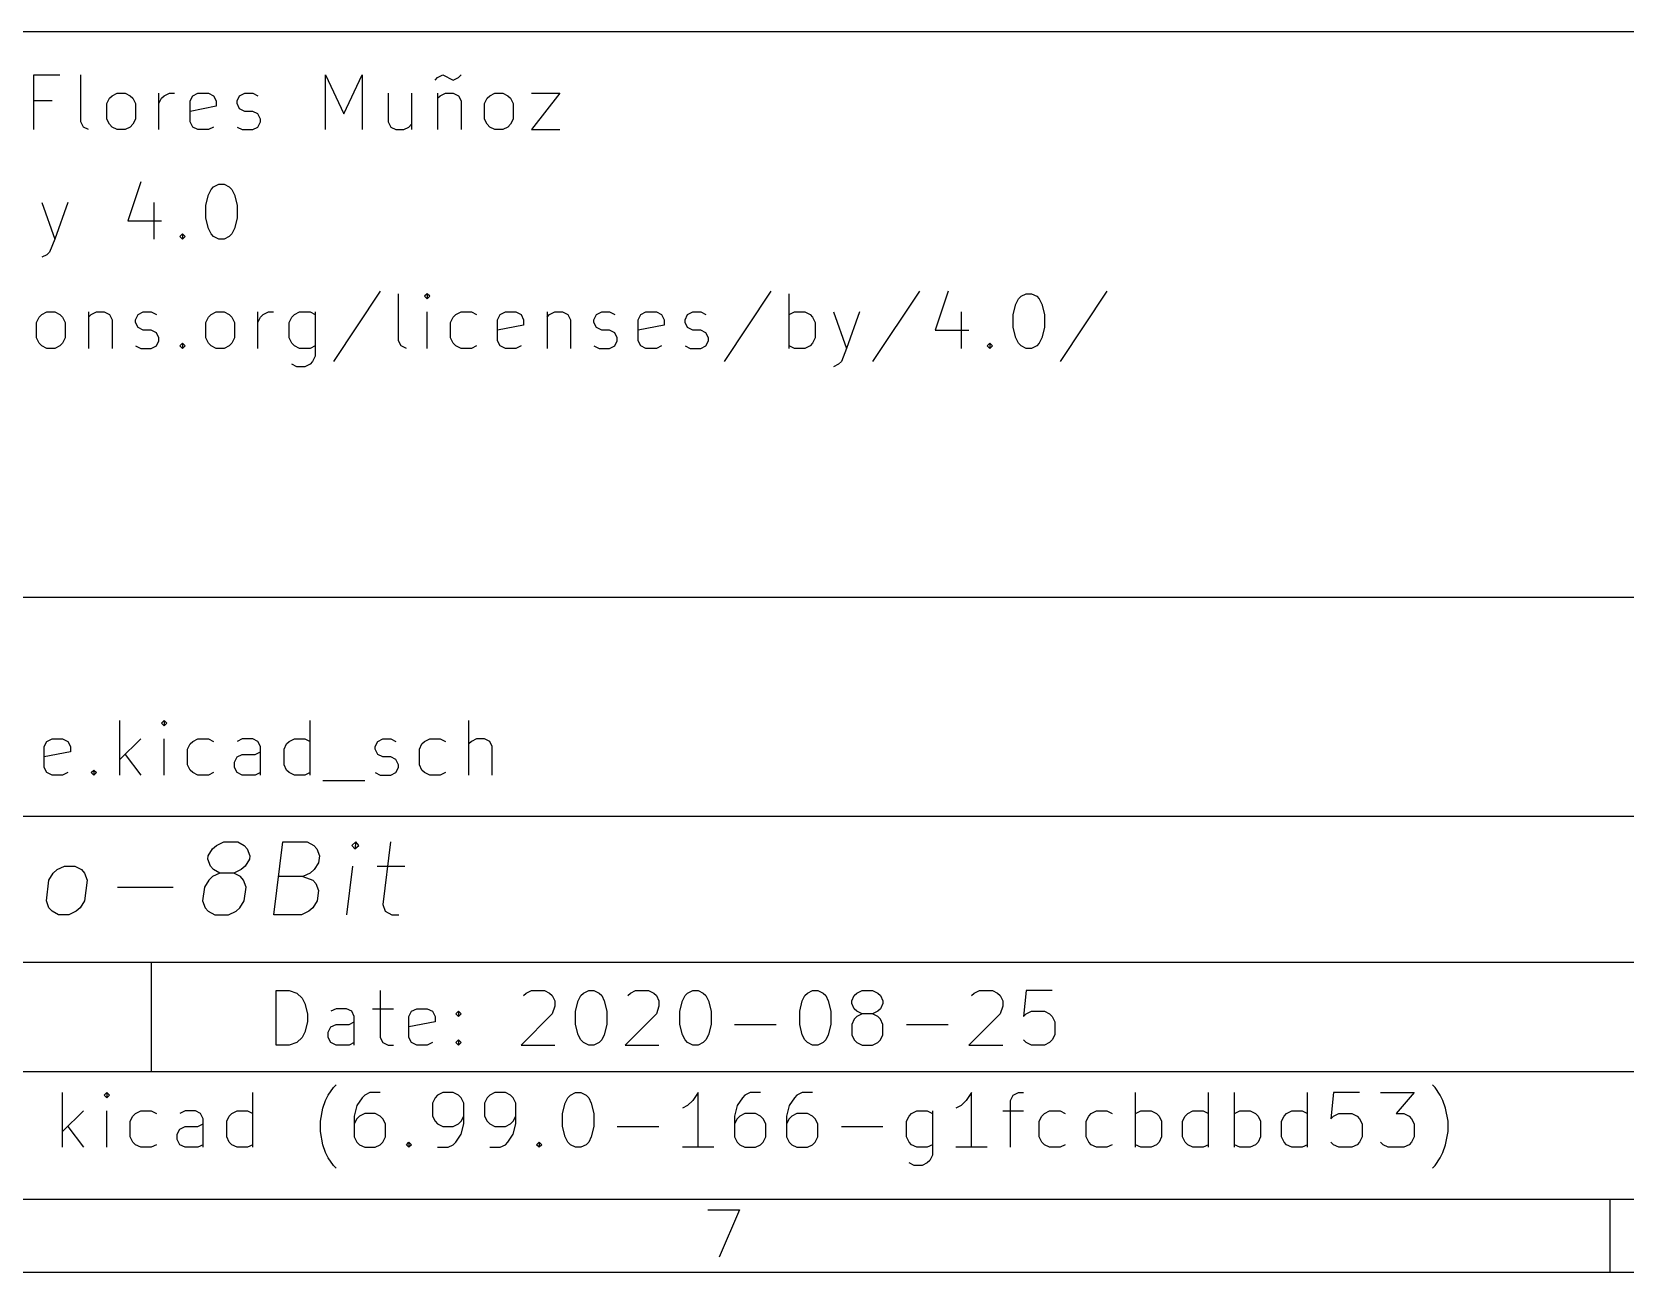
# Model space of a CAD drawing. Extents: x 0.4 to 16.1, y -11.3 to -0.4.
# Drawn here: x 12.469 to 14.19, y -11.299 to -9.961 of the extents above; entities that cross this region are included whole.
import ezdxf

# ---------------------------------------------------------------- set-up
doc = ezdxf.new("R2010")
doc.units = 0
doc.header["$MEASUREMENT"] = 0
doc.layers.add('BROWN2', color=54, linetype='CONTINUOUS')

msp = doc.modelspace()

# ---------------------------------------------------------------- linework, layer by layer
at = {"layer": 'BROWN2', "linetype": 'CONTINUOUS'}
for p, q in [((16.0626, -9.96072), (11.8106, -9.96072)), ((12.4716, -10.0662), (12.4716, -10.0071)), ((12.4716, -10.0071), (12.4997, -10.0071)), ((12.5222, -10.0577), (12.5222, -10.0071)), ((12.7865, -10.0662), (12.7865, -10.0071)), ((12.7865, -10.0071), (12.8062, -10.0493)), ((12.8062, -10.0493), (12.8259, -10.0071)), ((12.8259, -10.0071), (12.8259, -10.0662)), ((12.9047, -10.0127), (12.9075, -10.0099)), ((12.9075, -10.0099), (12.9131, -10.0071)), ((12.9131, -10.0071), (12.9243, -10.0127)), ((12.9243, -10.0127), (12.93, -10.0099)), ((12.93, -10.0099), (12.9328, -10.0071)), ((12.5531, -10.0324), (12.5559, -10.0296)), ((12.5559, -10.0296), (12.5616, -10.0268)), ((12.5616, -10.0268), (12.57, -10.0268)), ((12.57, -10.0268), (12.5756, -10.0296)), ((12.5756, -10.0296), (12.5784, -10.0324)), ((12.6066, -10.0662), (12.6066, -10.0268)), ((12.6094, -10.0324), (12.6122, -10.0296)), ((12.6122, -10.0296), (12.6178, -10.0268)), ((12.6178, -10.0268), (12.6234, -10.0268)), ((12.6403, -10.0352), (12.6431, -10.0296)), ((12.6431, -10.0296), (12.6487, -10.0268)), ((12.6487, -10.0268), (12.66, -10.0268)), ((12.66, -10.0268), (12.6656, -10.0296)), ((12.6656, -10.0296), (12.6684, -10.0352)), ((12.6909, -10.0352), (12.6937, -10.0296)), ((12.6937, -10.0296), (12.6994, -10.0268)), ((12.6994, -10.0268), (12.7078, -10.0268)), ((12.7078, -10.0268), (12.7134, -10.0296)), ((12.854, -10.0268), (12.854, -10.0577)), ((12.8793, -10.0268), (12.8793, -10.0662)), ((12.9075, -10.0268), (12.9075, -10.0662)), ((12.9075, -10.0324), (12.9103, -10.0296)), ((12.9103, -10.0296), (12.9159, -10.0268)), ((12.9159, -10.0268), (12.9243, -10.0268)), ((12.9243, -10.0268), (12.93, -10.0296)), ((12.93, -10.0296), (12.9328, -10.0352)), ((12.9609, -10.0324), (12.9637, -10.0296)), ((12.9637, -10.0296), (12.9693, -10.0268)), ((12.9693, -10.0268), (12.9778, -10.0268)), ((12.9778, -10.0268), (12.9834, -10.0296)), ((12.9834, -10.0296), (12.9862, -10.0324)), ((13.0087, -10.0268), (13.0396, -10.0268)), ((13.0396, -10.0268), (13.0087, -10.0662)), ((12.4913, -10.0352), (12.4716, -10.0352)), ((12.5503, -10.038), (12.5531, -10.0324)), ((12.5503, -10.0549), (12.5503, -10.038)), ((12.5784, -10.0324), (12.5813, -10.038)), ((12.5813, -10.038), (12.5813, -10.0549)), ((12.6066, -10.038), (12.6094, -10.0324)), ((12.6403, -10.0577), (12.6403, -10.0352)), ((12.6684, -10.0409), (12.6403, -10.0465)), ((12.6684, -10.0352), (12.6684, -10.0409)), ((12.6909, -10.038), (12.6909, -10.0352)), ((12.6937, -10.0437), (12.6909, -10.038)), ((12.6994, -10.0465), (12.6937, -10.0437)), ((12.7078, -10.0465), (12.6994, -10.0465)), ((12.7134, -10.0493), (12.7078, -10.0465)), ((12.9328, -10.0352), (12.9328, -10.0662)), ((12.9581, -10.038), (12.9609, -10.0324)), ((12.9581, -10.0549), (12.9581, -10.038)), ((12.9862, -10.0324), (12.989, -10.038)), ((12.989, -10.038), (12.989, -10.0549)), ((12.525, -10.0634), (12.5222, -10.0577)), ((12.5306, -10.0662), (12.525, -10.0634)), ((12.5531, -10.0605), (12.5503, -10.0549)), ((12.5559, -10.0634), (12.5531, -10.0605)), ((12.5616, -10.0662), (12.5559, -10.0634)), ((12.5756, -10.0634), (12.57, -10.0662)), ((12.5784, -10.0605), (12.5756, -10.0634)), ((12.5813, -10.0549), (12.5784, -10.0605)), ((12.6431, -10.0634), (12.6403, -10.0577)), ((12.6487, -10.0662), (12.6431, -10.0634)), ((12.6656, -10.0634), (12.66, -10.0662)), ((12.6909, -10.0634), (12.6966, -10.0662)), ((12.7078, -10.0662), (12.7134, -10.0634)), ((12.7162, -10.0549), (12.7134, -10.0493)), ((12.7134, -10.0634), (12.7162, -10.0577)), ((12.7162, -10.0577), (12.7162, -10.0549)), ((12.854, -10.0577), (12.8569, -10.0634)), ((12.8569, -10.0634), (12.8625, -10.0662)), ((12.8709, -10.0662), (12.8765, -10.0634)), ((12.8765, -10.0634), (12.8793, -10.0605)), ((12.9609, -10.0605), (12.9581, -10.0549)), ((12.9637, -10.0634), (12.9609, -10.0605)), ((12.9693, -10.0662), (12.9637, -10.0634)), ((12.9834, -10.0634), (12.9778, -10.0662)), ((12.9862, -10.0605), (12.9834, -10.0634)), ((12.989, -10.0549), (12.9862, -10.0605)), ((12.57, -10.0662), (12.5616, -10.0662)), ((12.66, -10.0662), (12.6487, -10.0662)), ((12.6966, -10.0662), (12.7078, -10.0662)), ((12.8625, -10.0662), (12.8709, -10.0662)), ((12.9778, -10.0662), (12.9693, -10.0662)), ((13.0087, -10.0662), (13.0396, -10.0662)), ((12.5869, -10.1224), (12.5728, -10.1646)), ((12.66, -10.1365), (12.6628, -10.1309)), ((12.6628, -10.1309), (12.6656, -10.128)), ((12.6656, -10.128), (12.6712, -10.1252)), ((12.6712, -10.1252), (12.6769, -10.1252)), ((12.6769, -10.1252), (12.6825, -10.128)), ((12.6825, -10.128), (12.6853, -10.1309)), ((12.6853, -10.1309), (12.6881, -10.1365)), ((12.48, -10.1449), (12.4941, -10.1843)), ((12.5081, -10.1449), (12.4941, -10.1843)), ((12.6009, -10.1449), (12.6009, -10.1843)), ((12.6572, -10.1477), (12.66, -10.1365)), ((12.6572, -10.1618), (12.6572, -10.1477)), ((12.6881, -10.1365), (12.6909, -10.1477)), ((12.6909, -10.1477), (12.6909, -10.1618)), ((12.5728, -10.1646), (12.6094, -10.1646)), ((12.66, -10.173), (12.6572, -10.1618)), ((12.6909, -10.1618), (12.6881, -10.173)), ((12.4941, -10.1843), (12.4885, -10.1983)), ((12.6291, -10.1815), (12.6319, -10.1787)), ((12.6319, -10.1843), (12.6291, -10.1815)), ((12.6319, -10.1787), (12.6347, -10.1815)), ((12.6319, -10.1787), (12.6319, -10.1843)), ((12.6347, -10.1815), (12.6319, -10.1843)), ((12.6628, -10.1787), (12.66, -10.173)), ((12.6656, -10.1815), (12.6628, -10.1787)), ((12.6712, -10.1843), (12.6656, -10.1815)), ((12.6769, -10.1843), (12.6712, -10.1843)), ((12.6825, -10.1815), (12.6769, -10.1843)), ((12.6853, -10.1787), (12.6825, -10.1815)), ((12.6881, -10.173), (12.6853, -10.1787)), ((12.4856, -10.2012), (12.48, -10.204)), ((12.4885, -10.1983), (12.4856, -10.2012)), ((12.8456, -10.2405), (12.795, -10.3165)), ((12.8653, -10.294), (12.8653, -10.2433)), ((12.8962, -10.2433), (12.8934, -10.2461)), ((12.8934, -10.2461), (12.8962, -10.249)), ((12.899, -10.2461), (12.8962, -10.2433)), ((12.8962, -10.2433), (12.8962, -10.249)), ((12.8962, -10.249), (12.899, -10.2461)), ((13.2674, -10.2405), (13.2168, -10.3165)), ((13.2871, -10.3024), (13.2871, -10.2433)), ((13.4277, -10.2405), (13.3771, -10.3165)), ((13.4586, -10.2405), (13.4446, -10.2827)), ((13.5318, -10.2546), (13.5346, -10.249)), ((13.5346, -10.249), (13.5374, -10.2461)), ((13.5374, -10.2461), (13.543, -10.2433)), ((13.543, -10.2433), (13.5486, -10.2433)), ((13.5486, -10.2433), (13.5543, -10.2461)), ((13.5543, -10.2461), (13.5571, -10.249)), ((13.5571, -10.249), (13.5599, -10.2546)), ((13.6302, -10.2405), (13.5796, -10.3165)), ((12.4744, -10.2743), (12.4772, -10.2686)), ((12.4772, -10.2686), (12.48, -10.2658)), ((12.48, -10.2658), (12.4856, -10.263)), ((12.4856, -10.263), (12.4941, -10.263)), ((12.4941, -10.263), (12.4997, -10.2658)), ((12.4997, -10.2658), (12.5025, -10.2686)), ((12.5025, -10.2686), (12.5053, -10.2743)), ((12.5306, -10.263), (12.5306, -10.3024)), ((12.5306, -10.2686), (12.5335, -10.2658)), ((12.5335, -10.2658), (12.5391, -10.263)), ((12.5391, -10.263), (12.5475, -10.263)), ((12.5475, -10.263), (12.5531, -10.2658)), ((12.5531, -10.2658), (12.5559, -10.2715)), ((12.5813, -10.2715), (12.5841, -10.2658)), ((12.5841, -10.2658), (12.5897, -10.263)), ((12.5897, -10.263), (12.5981, -10.263)), ((12.5981, -10.263), (12.6038, -10.2658)), ((12.6572, -10.2743), (12.66, -10.2686)), ((12.66, -10.2686), (12.6628, -10.2658)), ((12.6628, -10.2658), (12.6684, -10.263)), ((12.6684, -10.263), (12.6769, -10.263)), ((12.6769, -10.263), (12.6825, -10.2658)), ((12.6825, -10.2658), (12.6853, -10.2686)), ((12.6853, -10.2686), (12.6881, -10.2743)), ((12.7134, -10.3024), (12.7134, -10.263)), ((12.7134, -10.2743), (12.7162, -10.2686)), ((12.7162, -10.2686), (12.7191, -10.2658)), ((12.7191, -10.2658), (12.7247, -10.263)), ((12.7247, -10.263), (12.7303, -10.263)), ((12.7472, -10.2743), (12.75, -10.2686)), ((12.75, -10.2686), (12.7528, -10.2658)), ((12.7528, -10.2658), (12.7584, -10.263)), ((12.7584, -10.263), (12.7697, -10.263)), ((12.7697, -10.263), (12.7753, -10.2658)), ((12.7753, -10.263), (12.7753, -10.3108)), ((12.8962, -10.3024), (12.8962, -10.263)), ((12.9215, -10.2743), (12.9243, -10.2686)), ((12.9243, -10.2686), (12.9272, -10.2658)), ((12.9272, -10.2658), (12.9328, -10.263)), ((12.9328, -10.263), (12.944, -10.263)), ((12.944, -10.263), (12.9496, -10.2658)), ((12.9721, -10.2715), (12.975, -10.2658)), ((12.975, -10.2658), (12.9806, -10.263)), ((12.9806, -10.263), (12.9918, -10.263)), ((12.9918, -10.263), (12.9975, -10.2658)), ((12.9975, -10.2658), (13.0003, -10.2715)), ((13.0256, -10.263), (13.0256, -10.3024)), ((13.0256, -10.2686), (13.0284, -10.2658)), ((13.0284, -10.2658), (13.034, -10.263)), ((13.034, -10.263), (13.0424, -10.263)), ((13.0424, -10.263), (13.0481, -10.2658)), ((13.0481, -10.2658), (13.0509, -10.2715)), ((13.0762, -10.2715), (13.079, -10.2658)), ((13.079, -10.2658), (13.0846, -10.263)), ((13.0846, -10.263), (13.0931, -10.263)), ((13.0931, -10.263), (13.0987, -10.2658)), ((13.124, -10.2715), (13.1268, -10.2658)), ((13.1268, -10.2658), (13.1324, -10.263)), ((13.1324, -10.263), (13.1437, -10.263)), ((13.1437, -10.263), (13.1493, -10.2658)), ((13.1493, -10.2658), (13.1521, -10.2715)), ((13.1746, -10.2715), (13.1774, -10.2658)), ((13.1774, -10.2658), (13.1831, -10.263)), ((13.1831, -10.263), (13.1915, -10.263)), ((13.1915, -10.263), (13.1971, -10.2658)), ((13.2871, -10.2658), (13.2927, -10.263)), ((13.2927, -10.263), (13.304, -10.263)), ((13.304, -10.263), (13.3096, -10.2658)), ((13.3096, -10.2658), (13.3124, -10.2686)), ((13.3124, -10.2686), (13.3152, -10.2743)), ((13.3349, -10.263), (13.349, -10.3024)), ((13.363, -10.263), (13.349, -10.3024)), ((13.4727, -10.263), (13.4727, -10.3024)), ((13.529, -10.2658), (13.5318, -10.2546)), ((13.529, -10.2799), (13.529, -10.2658)), ((13.5599, -10.2546), (13.5627, -10.2658)), ((13.5627, -10.2658), (13.5627, -10.2799)), ((12.4744, -10.2911), (12.4744, -10.2743)), ((12.5053, -10.2743), (12.5053, -10.2911)), ((12.5559, -10.2715), (12.5559, -10.3024)), ((12.5813, -10.2743), (12.5813, -10.2715)), ((12.5841, -10.2799), (12.5813, -10.2743)), ((12.5897, -10.2827), (12.5841, -10.2799)), ((12.5981, -10.2827), (12.5897, -10.2827)), ((12.6038, -10.2855), (12.5981, -10.2827)), ((12.6066, -10.2911), (12.6038, -10.2855)), ((12.6572, -10.2911), (12.6572, -10.2743)), ((12.6881, -10.2743), (12.6881, -10.2911)), ((12.7472, -10.2911), (12.7472, -10.2743)), ((12.9215, -10.2911), (12.9215, -10.2743)), ((12.9721, -10.294), (12.9721, -10.2715)), ((13.0003, -10.2771), (12.9721, -10.2827)), ((13.0003, -10.2715), (13.0003, -10.2771)), ((13.0509, -10.2715), (13.0509, -10.3024)), ((13.0762, -10.2743), (13.0762, -10.2715)), ((13.079, -10.2799), (13.0762, -10.2743)), ((13.0846, -10.2827), (13.079, -10.2799)), ((13.0931, -10.2827), (13.0846, -10.2827)), ((13.0987, -10.2855), (13.0931, -10.2827)), ((13.1015, -10.2911), (13.0987, -10.2855)), ((13.124, -10.294), (13.124, -10.2715)), ((13.1521, -10.2771), (13.124, -10.2827)), ((13.1521, -10.2715), (13.1521, -10.2771)), ((13.1746, -10.2743), (13.1746, -10.2715)), ((13.1774, -10.2799), (13.1746, -10.2743)), ((13.1831, -10.2827), (13.1774, -10.2799)), ((13.1915, -10.2827), (13.1831, -10.2827)), ((13.1971, -10.2855), (13.1915, -10.2827)), ((13.1999, -10.2911), (13.1971, -10.2855)), ((13.3152, -10.2743), (13.3152, -10.2911)), ((13.4446, -10.2827), (13.4811, -10.2827)), ((13.5318, -10.2911), (13.529, -10.2799)), ((13.5627, -10.2799), (13.5599, -10.2911)), ((12.4772, -10.2968), (12.4744, -10.2911)), ((12.48, -10.2996), (12.4772, -10.2968)), ((12.4856, -10.3024), (12.48, -10.2996)), ((12.4941, -10.3024), (12.4856, -10.3024)), ((12.4997, -10.2996), (12.4941, -10.3024)), ((12.5025, -10.2968), (12.4997, -10.2996)), ((12.5053, -10.2911), (12.5025, -10.2968)), ((12.5813, -10.2996), (12.5869, -10.3024)), ((12.5869, -10.3024), (12.5981, -10.3024)), ((12.5981, -10.3024), (12.6038, -10.2996)), ((12.6038, -10.2996), (12.6066, -10.294)), ((12.6066, -10.294), (12.6066, -10.2911)), ((12.6291, -10.2996), (12.6319, -10.2968)), ((12.6319, -10.3024), (12.6291, -10.2996)), ((12.6319, -10.2968), (12.6347, -10.2996)), ((12.6319, -10.2968), (12.6319, -10.3024)), ((12.6347, -10.2996), (12.6319, -10.3024)), ((12.66, -10.2968), (12.6572, -10.2911)), ((12.6628, -10.2996), (12.66, -10.2968)), ((12.6684, -10.3024), (12.6628, -10.2996)), ((12.6769, -10.3024), (12.6684, -10.3024)), ((12.6825, -10.2996), (12.6769, -10.3024)), ((12.6853, -10.2968), (12.6825, -10.2996)), ((12.6881, -10.2911), (12.6853, -10.2968)), ((12.75, -10.2968), (12.7472, -10.2911)), ((12.7528, -10.2996), (12.75, -10.2968)), ((12.7584, -10.3024), (12.7528, -10.2996)), ((12.7697, -10.3024), (12.7584, -10.3024)), ((12.7753, -10.2996), (12.7697, -10.3024)), ((12.8681, -10.2996), (12.8653, -10.294)), ((12.8737, -10.3024), (12.8681, -10.2996)), ((12.9243, -10.2968), (12.9215, -10.2911)), ((12.9272, -10.2996), (12.9243, -10.2968)), ((12.9328, -10.3024), (12.9272, -10.2996)), ((12.944, -10.3024), (12.9328, -10.3024)), ((12.9496, -10.2996), (12.944, -10.3024)), ((12.975, -10.2996), (12.9721, -10.294)), ((12.9806, -10.3024), (12.975, -10.2996)), ((12.9918, -10.3024), (12.9806, -10.3024)), ((12.9975, -10.2996), (12.9918, -10.3024)), ((13.0762, -10.2996), (13.0818, -10.3024)), ((13.0818, -10.3024), (13.0931, -10.3024)), ((13.0931, -10.3024), (13.0987, -10.2996)), ((13.0987, -10.2996), (13.1015, -10.294)), ((13.1015, -10.294), (13.1015, -10.2911)), ((13.1268, -10.2996), (13.124, -10.294)), ((13.1324, -10.3024), (13.1268, -10.2996)), ((13.1437, -10.3024), (13.1324, -10.3024)), ((13.1493, -10.2996), (13.1437, -10.3024)), ((13.1746, -10.2996), (13.1802, -10.3024)), ((13.1802, -10.3024), (13.1915, -10.3024)), ((13.1915, -10.3024), (13.1971, -10.2996)), ((13.1971, -10.2996), (13.1999, -10.294)), ((13.1999, -10.294), (13.1999, -10.2911)), ((13.2927, -10.3024), (13.2871, -10.2996)), ((13.304, -10.3024), (13.2927, -10.3024)), ((13.3096, -10.2996), (13.304, -10.3024)), ((13.3124, -10.2968), (13.3096, -10.2996)), ((13.3152, -10.2911), (13.3124, -10.2968)), ((13.349, -10.3024), (13.3434, -10.3165)), ((13.5008, -10.2996), (13.5036, -10.2968)), ((13.5036, -10.3024), (13.5008, -10.2996)), ((13.5036, -10.2968), (13.5065, -10.2996)), ((13.5036, -10.2968), (13.5036, -10.3024)), ((13.5065, -10.2996), (13.5036, -10.3024)), ((13.5346, -10.2968), (13.5318, -10.2911)), ((13.5374, -10.2996), (13.5346, -10.2968)), ((13.543, -10.3024), (13.5374, -10.2996)), ((13.5486, -10.3024), (13.543, -10.3024)), ((13.5543, -10.2996), (13.5486, -10.3024)), ((13.5571, -10.2968), (13.5543, -10.2996)), ((13.5599, -10.2911), (13.5571, -10.2968)), ((12.7556, -10.3221), (12.75, -10.3193)), ((12.7697, -10.3193), (12.764, -10.3221)), ((12.7725, -10.3165), (12.7697, -10.3193)), ((12.7753, -10.3108), (12.7725, -10.3165)), ((13.3405, -10.3193), (13.3349, -10.3221)), ((13.3434, -10.3165), (13.3405, -10.3193)), ((12.764, -10.3221), (12.7556, -10.3221)), ((11.8106, -10.571), (16.0626, -10.571)), ((12.5644, -10.763), (12.5644, -10.704)), ((12.6122, -10.704), (12.6094, -10.7068)), ((12.6094, -10.7068), (12.6122, -10.7096)), ((12.615, -10.7068), (12.6122, -10.704)), ((12.6122, -10.704), (12.6122, -10.7096)), ((12.6122, -10.7096), (12.615, -10.7068)), ((12.7697, -10.763), (12.7697, -10.704)), ((12.9412, -10.763), (12.9412, -10.704)), ((12.4828, -10.7321), (12.4856, -10.7265)), ((12.4828, -10.7546), (12.4828, -10.7321)), ((12.4856, -10.7265), (12.4913, -10.7236)), ((12.4913, -10.7236), (12.5025, -10.7236)), ((12.5025, -10.7236), (12.5081, -10.7265)), ((12.5081, -10.7265), (12.511, -10.7321)), ((12.511, -10.7321), (12.511, -10.7377)), ((12.5869, -10.7236), (12.5644, -10.7461)), ((12.6122, -10.763), (12.6122, -10.7236)), ((12.6375, -10.7349), (12.6403, -10.7293)), ((12.6375, -10.7518), (12.6375, -10.7349)), ((12.6403, -10.7293), (12.6431, -10.7265)), ((12.6431, -10.7265), (12.6487, -10.7236)), ((12.6487, -10.7236), (12.66, -10.7236)), ((12.66, -10.7236), (12.6656, -10.7265)), ((12.6966, -10.7236), (12.6909, -10.7265)), ((12.7078, -10.7236), (12.6966, -10.7236)), ((12.7134, -10.7265), (12.7078, -10.7236)), ((12.7162, -10.7321), (12.7134, -10.7265)), ((12.7162, -10.763), (12.7162, -10.7321)), ((12.7416, -10.7349), (12.7444, -10.7293)), ((12.7416, -10.7518), (12.7416, -10.7349)), ((12.7444, -10.7293), (12.7472, -10.7265)), ((12.7472, -10.7265), (12.7528, -10.7236)), ((12.7528, -10.7236), (12.764, -10.7236)), ((12.764, -10.7236), (12.7697, -10.7265)), ((12.84, -10.7321), (12.8428, -10.7265)), ((12.84, -10.7349), (12.84, -10.7321)), ((12.8428, -10.7405), (12.84, -10.7349)), ((12.8428, -10.7265), (12.8484, -10.7236)), ((12.8484, -10.7236), (12.8569, -10.7236)), ((12.8569, -10.7236), (12.8625, -10.7265)), ((12.8878, -10.7349), (12.8906, -10.7293)), ((12.8878, -10.7518), (12.8878, -10.7349)), ((12.8906, -10.7293), (12.8934, -10.7265)), ((12.8934, -10.7265), (12.899, -10.7236)), ((12.899, -10.7236), (12.9103, -10.7236)), ((12.9103, -10.7236), (12.9159, -10.7265)), ((12.944, -10.7265), (12.9412, -10.7293)), ((12.9496, -10.7236), (12.944, -10.7265)), ((12.9581, -10.7236), (12.9496, -10.7236)), ((12.9637, -10.7265), (12.9581, -10.7236)), ((12.9665, -10.7321), (12.9637, -10.7265)), ((12.9665, -10.763), (12.9665, -10.7321)), ((12.511, -10.7377), (12.4828, -10.7433)), ((12.57, -10.7405), (12.5869, -10.763)), ((12.6403, -10.7574), (12.6375, -10.7518)), ((12.6881, -10.749), (12.6909, -10.7433)), ((12.6881, -10.7546), (12.6881, -10.749)), ((12.6909, -10.7433), (12.6966, -10.7405)), ((12.6966, -10.7405), (12.7106, -10.7405)), ((12.7106, -10.7405), (12.7162, -10.7377)), ((12.7444, -10.7574), (12.7416, -10.7518)), ((12.8484, -10.7433), (12.8428, -10.7405)), ((12.8569, -10.7433), (12.8484, -10.7433)), ((12.8625, -10.7461), (12.8569, -10.7433)), ((12.8653, -10.7518), (12.8625, -10.7461)), ((12.8653, -10.7546), (12.8653, -10.7518)), ((12.8906, -10.7574), (12.8878, -10.7518)), ((12.4856, -10.7602), (12.4828, -10.7546)), ((12.4913, -10.763), (12.4856, -10.7602)), ((12.5025, -10.763), (12.4913, -10.763)), ((12.5081, -10.7602), (12.5025, -10.763)), ((12.5335, -10.7602), (12.5363, -10.7574)), ((12.5363, -10.763), (12.5335, -10.7602)), ((12.5363, -10.7574), (12.5391, -10.7602)), ((12.5363, -10.7574), (12.5363, -10.763)), ((12.5391, -10.7602), (12.5363, -10.763)), ((12.6431, -10.7602), (12.6403, -10.7574)), ((12.6487, -10.763), (12.6431, -10.7602)), ((12.66, -10.763), (12.6487, -10.763)), ((12.6656, -10.7602), (12.66, -10.763)), ((12.6909, -10.7602), (12.6881, -10.7546)), ((12.6966, -10.763), (12.6909, -10.7602)), ((12.7106, -10.763), (12.6966, -10.763)), ((12.7162, -10.7602), (12.7106, -10.763)), ((12.7472, -10.7602), (12.7444, -10.7574)), ((12.7528, -10.763), (12.7472, -10.7602)), ((12.764, -10.763), (12.7528, -10.763)), ((12.7697, -10.7602), (12.764, -10.763)), ((12.7837, -10.7686), (12.8287, -10.7686)), ((12.84, -10.7602), (12.8456, -10.763)), ((12.8456, -10.763), (12.8569, -10.763)), ((12.8569, -10.763), (12.8625, -10.7602)), ((12.8625, -10.7602), (12.8653, -10.7546)), ((12.8934, -10.7602), (12.8906, -10.7574)), ((12.899, -10.763), (12.8934, -10.7602)), ((12.9103, -10.763), (12.899, -10.763)), ((12.9159, -10.7602), (12.9103, -10.763)), ((11.8106, -10.8072), (16.0626, -10.8072)), ((12.6687, -10.8387), (12.6767, -10.8349)), ((12.6767, -10.8349), (12.6917, -10.8349)), ((12.6917, -10.8349), (12.6987, -10.8387)), ((12.7306, -10.9137), (12.7404, -10.8349)), ((12.7404, -10.8349), (12.7666, -10.8349)), ((12.7666, -10.8349), (12.7737, -10.8387)), ((12.8191, -10.8349), (12.8149, -10.8387)), ((12.8191, -10.8349), (12.8182, -10.8424)), ((12.8224, -10.8387), (12.8191, -10.8349)), ((12.8566, -10.8349), (12.8482, -10.9024)), ((12.6593, -10.8537), (12.6598, -10.8499)), ((12.6621, -10.8612), (12.6593, -10.8537)), ((12.6598, -10.8499), (12.6645, -10.8424)), ((12.6645, -10.8424), (12.6687, -10.8387)), ((12.6987, -10.8387), (12.702, -10.8424)), ((12.7043, -10.8537), (12.6996, -10.8612)), ((12.702, -10.8424), (12.7048, -10.8499)), ((12.7048, -10.8499), (12.7043, -10.8537)), ((12.7737, -10.8387), (12.777, -10.8424)), ((12.777, -10.8424), (12.7798, -10.8499)), ((12.7798, -10.8499), (12.7788, -10.8574)), ((12.8149, -10.8387), (12.8182, -10.8424)), ((12.8182, -10.8424), (12.8224, -10.8387)), ((12.4878, -10.8762), (12.4925, -10.8687)), ((12.4925, -10.8687), (12.4967, -10.8649)), ((12.4967, -10.8649), (12.5046, -10.8612)), ((12.5046, -10.8612), (12.5159, -10.8612)), ((12.5159, -10.8612), (12.5229, -10.8649)), ((12.5229, -10.8649), (12.5262, -10.8687)), ((12.5262, -10.8687), (12.529, -10.8762)), ((12.6645, -10.8724), (12.6603, -10.8762)), ((12.6654, -10.8649), (12.6621, -10.8612)), ((12.6724, -10.8687), (12.6645, -10.8724)), ((12.6724, -10.8687), (12.6654, -10.8649)), ((12.6874, -10.8687), (12.6724, -10.8687)), ((12.6954, -10.8649), (12.6874, -10.8687)), ((12.6945, -10.8724), (12.6874, -10.8687)), ((12.6977, -10.8762), (12.6945, -10.8724)), ((12.6996, -10.8612), (12.6954, -10.8649)), ((12.762, -10.8724), (12.7357, -10.8724)), ((12.7699, -10.8687), (12.762, -10.8724)), ((12.762, -10.8724), (12.7727, -10.8762)), ((12.7741, -10.8649), (12.7699, -10.8687)), ((12.7788, -10.8574), (12.7741, -10.8649)), ((12.8093, -10.9137), (12.8159, -10.8612)), ((12.8421, -10.8612), (12.8721, -10.8612)), ((12.485, -10.8987), (12.4878, -10.8762)), ((12.529, -10.8762), (12.5262, -10.8987)), ((12.5618, -10.8837), (12.6218, -10.8837)), ((12.6556, -10.8837), (12.6537, -10.8987)), ((12.6603, -10.8762), (12.6556, -10.8837)), ((12.7006, -10.8837), (12.6977, -10.8762)), ((12.6987, -10.8987), (12.7006, -10.8837)), ((12.7727, -10.8762), (12.776, -10.8799)), ((12.776, -10.8799), (12.7788, -10.8874)), ((12.7788, -10.8874), (12.7774, -10.8987)), ((12.4878, -10.9062), (12.485, -10.8987)), ((12.4911, -10.9099), (12.4878, -10.9062)), ((12.5215, -10.9062), (12.5173, -10.9099)), ((12.5262, -10.8987), (12.5215, -10.9062)), ((12.6537, -10.8987), (12.6565, -10.9062)), ((12.6565, -10.9062), (12.6598, -10.9099)), ((12.6898, -10.9099), (12.694, -10.9062)), ((12.694, -10.9062), (12.6987, -10.8987)), ((12.7727, -10.9062), (12.7685, -10.9099)), ((12.7774, -10.8987), (12.7727, -10.9062)), ((12.8482, -10.9024), (12.851, -10.9099)), ((12.4981, -10.9137), (12.4911, -10.9099)), ((12.5093, -10.9137), (12.4981, -10.9137)), ((12.5173, -10.9099), (12.5093, -10.9137)), ((12.6598, -10.9099), (12.6668, -10.9137)), ((12.6668, -10.9137), (12.6818, -10.9137)), ((12.6818, -10.9137), (12.6898, -10.9099)), ((12.7606, -10.9137), (12.7306, -10.9137)), ((12.7685, -10.9099), (12.7606, -10.9137)), ((12.851, -10.9099), (12.858, -10.9137)), ((12.858, -10.9137), (12.8655, -10.9137)), ((11.8106, -10.9647), (16.0626, -10.9647)), ((12.598, -10.9647), (12.598, -11.0828)), ((12.7331, -11.0544), (12.7331, -10.9953)), ((12.7331, -10.9953), (12.7472, -10.9953)), ((12.7472, -10.9953), (12.7556, -10.9981)), ((12.7556, -10.9981), (12.7612, -11.0037)), ((12.7612, -11.0037), (12.764, -11.0094)), ((12.764, -11.0094), (12.7669, -11.0206)), ((12.8456, -10.9953), (12.8456, -11.0459)), ((13.0003, -11.0009), (13.0031, -10.9981)), ((13.0031, -10.9981), (13.0087, -10.9953)), ((13.0087, -10.9953), (13.0228, -10.9953)), ((13.0228, -10.9953), (13.0284, -10.9981)), ((13.0284, -10.9981), (13.0312, -11.0009)), ((13.0312, -11.0009), (13.034, -11.0066)), ((13.034, -11.0066), (13.034, -11.0122)), ((13.0565, -11.0178), (13.0593, -11.0066)), ((13.0593, -11.0066), (13.0621, -11.0009)), ((13.0621, -11.0009), (13.0649, -10.9981)), ((13.0649, -10.9981), (13.0706, -10.9953)), ((13.0706, -10.9953), (13.0762, -10.9953)), ((13.0762, -10.9953), (13.0818, -10.9981)), ((13.0818, -10.9981), (13.0846, -11.0009)), ((13.0846, -11.0009), (13.0874, -11.0066)), ((13.0874, -11.0066), (13.0903, -11.0178)), ((13.1128, -11.0009), (13.1156, -10.9981)), ((13.1156, -10.9981), (13.1212, -10.9953)), ((13.1212, -10.9953), (13.1353, -10.9953)), ((13.1353, -10.9953), (13.1409, -10.9981)), ((13.1409, -10.9981), (13.1437, -11.0009)), ((13.1437, -11.0009), (13.1465, -11.0066)), ((13.1465, -11.0066), (13.1465, -11.0122)), ((13.169, -11.0178), (13.1718, -11.0066)), ((13.1718, -11.0066), (13.1746, -11.0009)), ((13.1746, -11.0009), (13.1774, -10.9981)), ((13.1774, -10.9981), (13.1831, -10.9953)), ((13.1831, -10.9953), (13.1887, -10.9953)), ((13.1887, -10.9953), (13.1943, -10.9981)), ((13.1943, -10.9981), (13.1971, -11.0009)), ((13.1971, -11.0009), (13.1999, -11.0066)), ((13.1999, -11.0066), (13.2027, -11.0178)), ((13.2984, -11.0178), (13.3012, -11.0066)), ((13.3012, -11.0066), (13.304, -11.0009)), ((13.304, -11.0009), (13.3068, -10.9981)), ((13.3068, -10.9981), (13.3124, -10.9953)), ((13.3124, -10.9953), (13.318, -10.9953)), ((13.318, -10.9953), (13.3237, -10.9981)), ((13.3237, -10.9981), (13.3265, -11.0009)), ((13.3265, -11.0009), (13.3293, -11.0066)), ((13.3293, -11.0066), (13.3321, -11.0178)), ((13.3546, -11.0066), (13.3574, -11.0009)), ((13.3546, -11.0094), (13.3546, -11.0066)), ((13.3574, -11.015), (13.3546, -11.0094)), ((13.3574, -11.0009), (13.3602, -10.9981)), ((13.3602, -10.9981), (13.3658, -10.9953)), ((13.3658, -10.9953), (13.3771, -10.9953)), ((13.3771, -10.9953), (13.3827, -10.9981)), ((13.3827, -10.9981), (13.3855, -11.0009)), ((13.3855, -11.0009), (13.3883, -11.0066)), ((13.3883, -11.0094), (13.3855, -11.015)), ((13.3883, -11.0066), (13.3883, -11.0094)), ((13.484, -11.0009), (13.4868, -10.9981)), ((13.4868, -10.9981), (13.4924, -10.9953)), ((13.4924, -10.9953), (13.5065, -10.9953)), ((13.5065, -10.9953), (13.5121, -10.9981)), ((13.5121, -10.9981), (13.5149, -11.0009)), ((13.5149, -11.0009), (13.5177, -11.0066)), ((13.5177, -11.0066), (13.5177, -11.0122)), ((13.543, -10.9953), (13.5402, -11.0234)), ((13.5711, -10.9953), (13.543, -10.9953)), ((12.7669, -11.0206), (12.7669, -11.0291)), ((12.7978, -11.015), (12.7922, -11.0178)), ((12.809, -11.015), (12.7978, -11.015)), ((12.8147, -11.0178), (12.809, -11.015)), ((12.8175, -11.0234), (12.8147, -11.0178)), ((12.8175, -11.0544), (12.8175, -11.0234)), ((12.8372, -11.015), (12.8597, -11.015)), ((12.8765, -11.0234), (12.8793, -11.0178)), ((12.8765, -11.0459), (12.8765, -11.0234)), ((12.8793, -11.0178), (12.885, -11.015)), ((12.885, -11.015), (12.8962, -11.015)), ((12.8962, -11.015), (12.9018, -11.0178)), ((12.9018, -11.0178), (12.9047, -11.0234)), ((12.9047, -11.0234), (12.9047, -11.0291)), ((12.9272, -11.0206), (12.93, -11.0178)), ((12.93, -11.0234), (12.9272, -11.0206)), ((12.93, -11.0178), (12.9328, -11.0206)), ((12.93, -11.0178), (12.93, -11.0234)), ((12.9328, -11.0206), (12.93, -11.0234)), ((13.0312, -11.0206), (12.9975, -11.0544)), ((13.034, -11.0122), (13.0312, -11.0206)), ((13.0565, -11.0319), (13.0565, -11.0178)), ((13.0903, -11.0178), (13.0903, -11.0319)), ((13.1437, -11.0206), (13.1099, -11.0544)), ((13.1465, -11.0122), (13.1437, -11.0206)), ((13.169, -11.0319), (13.169, -11.0178)), ((13.2027, -11.0178), (13.2027, -11.0319)), ((13.2984, -11.0319), (13.2984, -11.0178)), ((13.3321, -11.0178), (13.3321, -11.0319)), ((13.3574, -11.0262), (13.3546, -11.0319)), ((13.3602, -11.0178), (13.3574, -11.015)), ((13.3602, -11.0234), (13.3574, -11.0262)), ((13.3658, -11.0206), (13.3602, -11.0178)), ((13.3658, -11.0206), (13.3602, -11.0234)), ((13.3771, -11.0206), (13.3658, -11.0206)), ((13.3827, -11.0178), (13.3771, -11.0206)), ((13.3827, -11.0234), (13.3771, -11.0206)), ((13.3855, -11.015), (13.3827, -11.0178)), ((13.3855, -11.0262), (13.3827, -11.0234)), ((13.3883, -11.0319), (13.3855, -11.0262)), ((13.5149, -11.0206), (13.4811, -11.0544)), ((13.5177, -11.0122), (13.5149, -11.0206)), ((13.5402, -11.0234), (13.543, -11.0206)), ((13.543, -11.0206), (13.5486, -11.0178)), ((13.5486, -11.0178), (13.5627, -11.0178)), ((13.5627, -11.0178), (13.5683, -11.0206)), ((13.5683, -11.0206), (13.5711, -11.0234)), ((13.5711, -11.0234), (13.5739, -11.0291)), ((12.764, -11.0403), (12.7612, -11.0459)), ((12.7669, -11.0291), (12.764, -11.0403)), ((12.7894, -11.0403), (12.7922, -11.0347)), ((12.7894, -11.0459), (12.7894, -11.0403)), ((12.7922, -11.0347), (12.7978, -11.0319)), ((12.7978, -11.0319), (12.8119, -11.0319)), ((12.8119, -11.0319), (12.8175, -11.0291)), ((12.9047, -11.0291), (12.8765, -11.0347)), ((13.0593, -11.0431), (13.0565, -11.0319)), ((13.0621, -11.0487), (13.0593, -11.0431)), ((13.0874, -11.0431), (13.0846, -11.0487)), ((13.0903, -11.0319), (13.0874, -11.0431)), ((13.1718, -11.0431), (13.169, -11.0319)), ((13.1746, -11.0487), (13.1718, -11.0431)), ((13.1999, -11.0431), (13.1971, -11.0487)), ((13.2027, -11.0319), (13.1999, -11.0431)), ((13.2281, -11.0319), (13.273, -11.0319)), ((13.3012, -11.0431), (13.2984, -11.0319)), ((13.304, -11.0487), (13.3012, -11.0431)), ((13.3293, -11.0431), (13.3265, -11.0487)), ((13.3321, -11.0319), (13.3293, -11.0431)), ((13.3546, -11.0319), (13.3546, -11.0431)), ((13.3546, -11.0431), (13.3574, -11.0487)), ((13.3855, -11.0487), (13.3883, -11.0431)), ((13.3883, -11.0431), (13.3883, -11.0319)), ((13.4137, -11.0319), (13.4586, -11.0319)), ((13.5739, -11.0431), (13.5711, -11.0487)), ((13.5739, -11.0291), (13.5739, -11.0431)), ((12.7472, -11.0544), (12.7331, -11.0544)), ((12.7556, -11.0515), (12.7472, -11.0544)), ((12.7612, -11.0459), (12.7556, -11.0515)), ((12.7922, -11.0515), (12.7894, -11.0459)), ((12.7978, -11.0544), (12.7922, -11.0515)), ((12.8119, -11.0544), (12.7978, -11.0544)), ((12.8175, -11.0515), (12.8119, -11.0544)), ((12.8456, -11.0459), (12.8484, -11.0515)), ((12.8484, -11.0515), (12.854, -11.0544)), ((12.854, -11.0544), (12.8597, -11.0544)), ((12.8793, -11.0515), (12.8765, -11.0459)), ((12.885, -11.0544), (12.8793, -11.0515)), ((12.8962, -11.0544), (12.885, -11.0544)), ((12.9018, -11.0515), (12.8962, -11.0544)), ((12.9272, -11.0515), (12.93, -11.0487)), ((12.93, -11.0544), (12.9272, -11.0515)), ((12.93, -11.0487), (12.9328, -11.0515)), ((12.93, -11.0487), (12.93, -11.0544)), ((12.9328, -11.0515), (12.93, -11.0544)), ((12.9975, -11.0544), (13.034, -11.0544)), ((13.0649, -11.0515), (13.0621, -11.0487)), ((13.0706, -11.0544), (13.0649, -11.0515)), ((13.0762, -11.0544), (13.0706, -11.0544)), ((13.0818, -11.0515), (13.0762, -11.0544)), ((13.0846, -11.0487), (13.0818, -11.0515)), ((13.1099, -11.0544), (13.1465, -11.0544)), ((13.1774, -11.0515), (13.1746, -11.0487)), ((13.1831, -11.0544), (13.1774, -11.0515)), ((13.1887, -11.0544), (13.1831, -11.0544)), ((13.1943, -11.0515), (13.1887, -11.0544)), ((13.1971, -11.0487), (13.1943, -11.0515)), ((13.3068, -11.0515), (13.304, -11.0487)), ((13.3124, -11.0544), (13.3068, -11.0515)), ((13.318, -11.0544), (13.3124, -11.0544)), ((13.3237, -11.0515), (13.318, -11.0544)), ((13.3265, -11.0487), (13.3237, -11.0515)), ((13.3574, -11.0487), (13.3602, -11.0515)), ((13.3602, -11.0515), (13.3658, -11.0544)), ((13.3658, -11.0544), (13.3771, -11.0544)), ((13.3771, -11.0544), (13.3827, -11.0515)), ((13.3827, -11.0515), (13.3855, -11.0487)), ((13.4811, -11.0544), (13.5177, -11.0544)), ((13.543, -11.0515), (13.5402, -11.0487)), ((13.5486, -11.0544), (13.543, -11.0515)), ((13.5627, -11.0544), (13.5486, -11.0544)), ((13.5683, -11.0515), (13.5627, -11.0544)), ((13.5711, -11.0487), (13.5683, -11.0515)), ((11.8106, -11.0828), (16.0626, -11.0828)), ((12.5025, -11.1646), (12.5025, -11.1055)), ((12.5503, -11.1055), (12.5475, -11.1084)), ((12.5475, -11.1084), (12.5503, -11.1112)), ((12.5531, -11.1084), (12.5503, -11.1055)), ((12.5503, -11.1055), (12.5503, -11.1112)), ((12.5503, -11.1112), (12.5531, -11.1084)), ((12.7078, -11.1646), (12.7078, -11.1055)), ((12.7865, -11.114), (12.7894, -11.1084)), ((12.7894, -11.1084), (12.795, -11.0999)), ((12.795, -11.0999), (12.7978, -11.0971)), ((12.8259, -11.1112), (12.8203, -11.1196)), ((12.8287, -11.1084), (12.8259, -11.1112)), ((12.8344, -11.1055), (12.8287, -11.1084)), ((12.8456, -11.1055), (12.8344, -11.1055)), ((12.9047, -11.1112), (12.9018, -11.1168)), ((12.9075, -11.1084), (12.9047, -11.1112)), ((12.9131, -11.1055), (12.9075, -11.1084)), ((12.9243, -11.1055), (12.9131, -11.1055)), ((12.93, -11.1084), (12.9243, -11.1055)), ((12.9328, -11.1112), (12.93, -11.1084)), ((12.9356, -11.1168), (12.9328, -11.1112)), ((12.9609, -11.1112), (12.9581, -11.1168)), ((12.9637, -11.1084), (12.9609, -11.1112)), ((12.9693, -11.1055), (12.9637, -11.1084)), ((12.9806, -11.1055), (12.9693, -11.1055)), ((12.9862, -11.1084), (12.9806, -11.1055)), ((12.989, -11.1112), (12.9862, -11.1084)), ((12.9918, -11.1168), (12.989, -11.1112)), ((13.0453, -11.1168), (13.0481, -11.1112)), ((13.0481, -11.1112), (13.0509, -11.1084)), ((13.0509, -11.1084), (13.0565, -11.1055)), ((13.0565, -11.1055), (13.0621, -11.1055)), ((13.0621, -11.1055), (13.0678, -11.1084)), ((13.0678, -11.1084), (13.0706, -11.1112)), ((13.0706, -11.1112), (13.0734, -11.1168)), ((13.1887, -11.1055), (13.1831, -11.114)), ((13.1887, -11.1646), (13.1887, -11.1055)), ((13.2365, -11.1112), (13.2309, -11.1196)), ((13.2393, -11.1084), (13.2365, -11.1112)), ((13.2449, -11.1055), (13.2393, -11.1084)), ((13.2562, -11.1055), (13.2449, -11.1055)), ((13.2927, -11.1112), (13.2871, -11.1196)), ((13.2955, -11.1084), (13.2927, -11.1112)), ((13.3012, -11.1055), (13.2955, -11.1084)), ((13.3124, -11.1055), (13.3012, -11.1055)), ((13.484, -11.1055), (13.4783, -11.114)), ((13.484, -11.1646), (13.484, -11.1055)), ((13.5261, -11.114), (13.529, -11.1084)), ((13.529, -11.1084), (13.5346, -11.1055)), ((13.5346, -11.1055), (13.5402, -11.1055)), ((13.6611, -11.1646), (13.6611, -11.1055)), ((13.7399, -11.1646), (13.7399, -11.1055)), ((13.768, -11.1646), (13.768, -11.1055)), ((13.8467, -11.1646), (13.8467, -11.1055)), ((13.8748, -11.1055), (13.872, -11.1337)), ((13.903, -11.1055), (13.8748, -11.1055)), ((13.9255, -11.1055), (13.962, -11.1055)), ((13.962, -11.1055), (13.9423, -11.128)), ((13.9845, -11.0999), (13.9817, -11.0971)), ((13.9901, -11.1084), (13.9845, -11.0999)), ((13.993, -11.114), (13.9901, -11.1084)), ((12.525, -11.1252), (12.5025, -11.1477)), ((12.5503, -11.1646), (12.5503, -11.1252)), ((12.5784, -11.1309), (12.5813, -11.128)), ((12.5813, -11.128), (12.5869, -11.1252)), ((12.5869, -11.1252), (12.5981, -11.1252)), ((12.5981, -11.1252), (12.6038, -11.128)), ((12.6347, -11.1252), (12.6291, -11.128)), ((12.6459, -11.1252), (12.6347, -11.1252)), ((12.6516, -11.128), (12.6459, -11.1252)), ((12.6544, -11.1337), (12.6516, -11.128)), ((12.6825, -11.1309), (12.6853, -11.128)), ((12.6853, -11.128), (12.6909, -11.1252)), ((12.6909, -11.1252), (12.7022, -11.1252)), ((12.7022, -11.1252), (12.7078, -11.128)), ((12.7809, -11.1365), (12.7837, -11.1224)), ((12.7837, -11.1224), (12.7865, -11.114)), ((12.8203, -11.1196), (12.8175, -11.1309)), ((12.8287, -11.128), (12.8231, -11.1309)), ((12.84, -11.128), (12.8287, -11.128)), ((12.8456, -11.1309), (12.84, -11.128)), ((12.9018, -11.1168), (12.9018, -11.1309)), ((12.9356, -11.1393), (12.9356, -11.1168)), ((12.9581, -11.1168), (12.9581, -11.1309)), ((12.9918, -11.1393), (12.9918, -11.1168)), ((13.0424, -11.128), (13.0453, -11.1168)), ((13.0424, -11.1421), (13.0424, -11.128)), ((13.0734, -11.1168), (13.0762, -11.128)), ((13.0762, -11.128), (13.0762, -11.1421)), ((13.1774, -11.1196), (13.1718, -11.1224)), ((13.1831, -11.114), (13.1774, -11.1196)), ((13.2309, -11.1196), (13.2281, -11.1309)), ((13.2393, -11.128), (13.2337, -11.1309)), ((13.2506, -11.128), (13.2393, -11.128)), ((13.2562, -11.1309), (13.2506, -11.128)), ((13.2871, -11.1196), (13.2843, -11.1309)), ((13.2955, -11.128), (13.2899, -11.1309)), ((13.3068, -11.128), (13.2955, -11.128)), ((13.3124, -11.1309), (13.3068, -11.128)), ((13.4165, -11.1309), (13.4193, -11.128)), ((13.4193, -11.128), (13.4249, -11.1252)), ((13.4249, -11.1252), (13.4361, -11.1252)), ((13.4361, -11.1252), (13.4418, -11.128)), ((13.4418, -11.1252), (13.4418, -11.173)), ((13.4727, -11.1196), (13.4671, -11.1224)), ((13.4783, -11.114), (13.4727, -11.1196)), ((13.5177, -11.1252), (13.5402, -11.1252)), ((13.5261, -11.1646), (13.5261, -11.114)), ((13.5599, -11.1309), (13.5627, -11.128)), ((13.5627, -11.128), (13.5683, -11.1252)), ((13.5683, -11.1252), (13.5796, -11.1252)), ((13.5796, -11.1252), (13.5852, -11.128)), ((13.6105, -11.1309), (13.6133, -11.128)), ((13.6133, -11.128), (13.6189, -11.1252)), ((13.6189, -11.1252), (13.6302, -11.1252)), ((13.6302, -11.1252), (13.6358, -11.128)), ((13.6611, -11.128), (13.6667, -11.1252)), ((13.6667, -11.1252), (13.678, -11.1252)), ((13.678, -11.1252), (13.6836, -11.128)), ((13.6836, -11.128), (13.6864, -11.1309)), ((13.7146, -11.1309), (13.7174, -11.128)), ((13.7174, -11.128), (13.723, -11.1252)), ((13.723, -11.1252), (13.7342, -11.1252)), ((13.7342, -11.1252), (13.7399, -11.128)), ((13.768, -11.128), (13.7736, -11.1252)), ((13.7736, -11.1252), (13.7849, -11.1252)), ((13.7849, -11.1252), (13.7905, -11.128)), ((13.7905, -11.128), (13.7933, -11.1309)), ((13.8214, -11.1309), (13.8242, -11.128)), ((13.8242, -11.128), (13.8299, -11.1252)), ((13.8299, -11.1252), (13.8411, -11.1252)), ((13.8411, -11.1252), (13.8467, -11.128)), ((13.8748, -11.1309), (13.8805, -11.128)), ((13.8805, -11.128), (13.8945, -11.128)), ((13.8945, -11.128), (13.9002, -11.1309)), ((13.9423, -11.128), (13.9508, -11.128)), ((13.9508, -11.128), (13.9564, -11.1309)), ((13.9958, -11.1224), (13.993, -11.114)), ((13.9986, -11.1365), (13.9958, -11.1224)), ((12.5081, -11.1421), (12.525, -11.1646)), ((12.5756, -11.1365), (12.5784, -11.1309)), ((12.5756, -11.1533), (12.5756, -11.1365)), ((12.6263, -11.1505), (12.6291, -11.1449)), ((12.6291, -11.1449), (12.6347, -11.1421)), ((12.6347, -11.1421), (12.6487, -11.1421)), ((12.6487, -11.1421), (12.6544, -11.1393)), ((12.6544, -11.1646), (12.6544, -11.1337)), ((12.6797, -11.1365), (12.6825, -11.1309)), ((12.6797, -11.1533), (12.6797, -11.1365)), ((12.7809, -11.1477), (12.7809, -11.1365)), ((12.7837, -11.1618), (12.7809, -11.1477)), ((12.8175, -11.1309), (12.8175, -11.1533)), ((12.8203, -11.1337), (12.8175, -11.1393)), ((12.8231, -11.1309), (12.8203, -11.1337)), ((12.8484, -11.1337), (12.8456, -11.1309)), ((12.8512, -11.1393), (12.8484, -11.1337)), ((12.8512, -11.1533), (12.8512, -11.1393)), ((12.9018, -11.1309), (12.9047, -11.1365)), ((12.9047, -11.1365), (12.9075, -11.1393)), ((12.9075, -11.1393), (12.9131, -11.1421)), ((12.9131, -11.1421), (12.9243, -11.1421)), ((12.9243, -11.1421), (12.93, -11.1393)), ((12.93, -11.1393), (12.9328, -11.1365)), ((12.9328, -11.1365), (12.9356, -11.1309)), ((12.9328, -11.1505), (12.9356, -11.1393)), ((12.9581, -11.1309), (12.9609, -11.1365)), ((12.9609, -11.1365), (12.9637, -11.1393)), ((12.9637, -11.1393), (12.9693, -11.1421)), ((12.9693, -11.1421), (12.9806, -11.1421)), ((12.9806, -11.1421), (12.9862, -11.1393)), ((12.9862, -11.1393), (12.989, -11.1365)), ((12.989, -11.1365), (12.9918, -11.1309)), ((12.989, -11.1505), (12.9918, -11.1393)), ((13.0453, -11.1533), (13.0424, -11.1421)), ((13.0762, -11.1421), (13.0734, -11.1533)), ((13.1015, -11.1421), (13.1465, -11.1421)), ((13.2281, -11.1309), (13.2281, -11.1533)), ((13.2309, -11.1337), (13.2281, -11.1393)), ((13.2337, -11.1309), (13.2309, -11.1337)), ((13.259, -11.1337), (13.2562, -11.1309)), ((13.2618, -11.1393), (13.259, -11.1337)), ((13.2618, -11.1533), (13.2618, -11.1393)), ((13.2843, -11.1309), (13.2843, -11.1533)), ((13.2871, -11.1337), (13.2843, -11.1393)), ((13.2899, -11.1309), (13.2871, -11.1337)), ((13.3152, -11.1337), (13.3124, -11.1309)), ((13.318, -11.1393), (13.3152, -11.1337)), ((13.318, -11.1533), (13.318, -11.1393)), ((13.3434, -11.1421), (13.3883, -11.1421)), ((13.4137, -11.1365), (13.4165, -11.1309)), ((13.4137, -11.1533), (13.4137, -11.1365)), ((13.5571, -11.1365), (13.5599, -11.1309)), ((13.5571, -11.1533), (13.5571, -11.1365)), ((13.6077, -11.1365), (13.6105, -11.1309)), ((13.6077, -11.1533), (13.6077, -11.1365)), ((13.6864, -11.1309), (13.6892, -11.1365)), ((13.6892, -11.1365), (13.6892, -11.1533)), ((13.7117, -11.1365), (13.7146, -11.1309)), ((13.7117, -11.1533), (13.7117, -11.1365)), ((13.7933, -11.1309), (13.7961, -11.1365)), ((13.7961, -11.1365), (13.7961, -11.1533)), ((13.8186, -11.1365), (13.8214, -11.1309)), ((13.8186, -11.1533), (13.8186, -11.1365)), ((13.872, -11.1337), (13.8748, -11.1309)), ((13.9002, -11.1309), (13.903, -11.1337)), ((13.903, -11.1337), (13.9058, -11.1393)), ((13.9058, -11.1393), (13.9058, -11.1533)), ((13.9564, -11.1309), (13.9592, -11.1337)), ((13.9592, -11.1337), (13.962, -11.1393)), ((13.962, -11.1393), (13.962, -11.1533)), ((13.9958, -11.1618), (13.9986, -11.1477)), ((13.9986, -11.1477), (13.9986, -11.1365)), ((12.5784, -11.159), (12.5756, -11.1533)), ((12.5813, -11.1618), (12.5784, -11.159)), ((12.5869, -11.1646), (12.5813, -11.1618)), ((12.5981, -11.1646), (12.5869, -11.1646)), ((12.6038, -11.1618), (12.5981, -11.1646)), ((12.6263, -11.1562), (12.6263, -11.1505)), ((12.6291, -11.1618), (12.6263, -11.1562)), ((12.6347, -11.1646), (12.6291, -11.1618)), ((12.6487, -11.1646), (12.6347, -11.1646)), ((12.6544, -11.1618), (12.6487, -11.1646)), ((12.6825, -11.159), (12.6797, -11.1533)), ((12.6853, -11.1618), (12.6825, -11.159)), ((12.6909, -11.1646), (12.6853, -11.1618)), ((12.7022, -11.1646), (12.6909, -11.1646)), ((12.7078, -11.1618), (12.7022, -11.1646)), ((12.7865, -11.1702), (12.7837, -11.1618)), ((12.8175, -11.1533), (12.8203, -11.159)), ((12.8203, -11.159), (12.8231, -11.1618)), ((12.8231, -11.1618), (12.8287, -11.1646)), ((12.8287, -11.1646), (12.84, -11.1646)), ((12.84, -11.1646), (12.8456, -11.1618)), ((12.8456, -11.1618), (12.8484, -11.159)), ((12.8484, -11.159), (12.8512, -11.1533)), ((12.8737, -11.1618), (12.8765, -11.159)), ((12.8765, -11.1646), (12.8737, -11.1618)), ((12.8765, -11.159), (12.8793, -11.1618)), ((12.8765, -11.159), (12.8765, -11.1646)), ((12.8793, -11.1618), (12.8765, -11.1646)), ((12.9075, -11.1646), (12.9187, -11.1646)), ((12.9187, -11.1646), (12.9243, -11.1618)), ((12.9243, -11.1618), (12.9272, -11.159)), ((12.9272, -11.159), (12.9328, -11.1505)), ((12.9637, -11.1646), (12.975, -11.1646)), ((12.975, -11.1646), (12.9806, -11.1618)), ((12.9806, -11.1618), (12.9834, -11.159)), ((12.9834, -11.159), (12.989, -11.1505)), ((13.0143, -11.1618), (13.0171, -11.159)), ((13.0171, -11.1646), (13.0143, -11.1618)), ((13.0171, -11.159), (13.02, -11.1618)), ((13.0171, -11.159), (13.0171, -11.1646)), ((13.02, -11.1618), (13.0171, -11.1646)), ((13.0481, -11.159), (13.0453, -11.1533)), ((13.0509, -11.1618), (13.0481, -11.159)), ((13.0565, -11.1646), (13.0509, -11.1618)), ((13.0621, -11.1646), (13.0565, -11.1646)), ((13.0678, -11.1618), (13.0621, -11.1646)), ((13.0706, -11.159), (13.0678, -11.1618)), ((13.0734, -11.1533), (13.0706, -11.159)), ((13.2056, -11.1646), (13.1718, -11.1646)), ((13.2281, -11.1533), (13.2309, -11.159)), ((13.2309, -11.159), (13.2337, -11.1618)), ((13.2337, -11.1618), (13.2393, -11.1646)), ((13.2393, -11.1646), (13.2506, -11.1646)), ((13.2506, -11.1646), (13.2562, -11.1618)), ((13.2562, -11.1618), (13.259, -11.159)), ((13.259, -11.159), (13.2618, -11.1533)), ((13.2843, -11.1533), (13.2871, -11.159)), ((13.2871, -11.159), (13.2899, -11.1618)), ((13.2899, -11.1618), (13.2955, -11.1646)), ((13.2955, -11.1646), (13.3068, -11.1646)), ((13.3068, -11.1646), (13.3124, -11.1618)), ((13.3124, -11.1618), (13.3152, -11.159)), ((13.3152, -11.159), (13.318, -11.1533)), ((13.4165, -11.159), (13.4137, -11.1533)), ((13.4193, -11.1618), (13.4165, -11.159)), ((13.4249, -11.1646), (13.4193, -11.1618)), ((13.4361, -11.1646), (13.4249, -11.1646)), ((13.4418, -11.1618), (13.4361, -11.1646)), ((13.5008, -11.1646), (13.4671, -11.1646)), ((13.5599, -11.159), (13.5571, -11.1533)), ((13.5627, -11.1618), (13.5599, -11.159)), ((13.5683, -11.1646), (13.5627, -11.1618)), ((13.5796, -11.1646), (13.5683, -11.1646)), ((13.5852, -11.1618), (13.5796, -11.1646)), ((13.6105, -11.159), (13.6077, -11.1533)), ((13.6133, -11.1618), (13.6105, -11.159)), ((13.6189, -11.1646), (13.6133, -11.1618)), ((13.6302, -11.1646), (13.6189, -11.1646)), ((13.6358, -11.1618), (13.6302, -11.1646)), ((13.6667, -11.1646), (13.6611, -11.1618)), ((13.678, -11.1646), (13.6667, -11.1646)), ((13.6836, -11.1618), (13.678, -11.1646)), ((13.6864, -11.159), (13.6836, -11.1618)), ((13.6892, -11.1533), (13.6864, -11.159)), ((13.7146, -11.159), (13.7117, -11.1533)), ((13.7174, -11.1618), (13.7146, -11.159)), ((13.723, -11.1646), (13.7174, -11.1618)), ((13.7342, -11.1646), (13.723, -11.1646)), ((13.7399, -11.1618), (13.7342, -11.1646)), ((13.7736, -11.1646), (13.768, -11.1618)), ((13.7849, -11.1646), (13.7736, -11.1646)), ((13.7905, -11.1618), (13.7849, -11.1646)), ((13.7933, -11.159), (13.7905, -11.1618)), ((13.7961, -11.1533), (13.7933, -11.159)), ((13.8214, -11.159), (13.8186, -11.1533)), ((13.8242, -11.1618), (13.8214, -11.159)), ((13.8299, -11.1646), (13.8242, -11.1618)), ((13.8411, -11.1646), (13.8299, -11.1646)), ((13.8467, -11.1618), (13.8411, -11.1646)), ((13.8748, -11.1618), (13.872, -11.159)), ((13.8805, -11.1646), (13.8748, -11.1618)), ((13.8945, -11.1646), (13.8805, -11.1646)), ((13.9002, -11.1618), (13.8945, -11.1646)), ((13.903, -11.159), (13.9002, -11.1618)), ((13.9058, -11.1533), (13.903, -11.159)), ((13.9283, -11.1618), (13.9255, -11.159)), ((13.9339, -11.1646), (13.9283, -11.1618)), ((13.9508, -11.1646), (13.9339, -11.1646)), ((13.9564, -11.1618), (13.9508, -11.1646)), ((13.9592, -11.159), (13.9564, -11.1618)), ((13.962, -11.1533), (13.9592, -11.159)), ((13.993, -11.1702), (13.9958, -11.1618)), ((12.7894, -11.1758), (12.7865, -11.1702)), ((12.795, -11.1843), (12.7894, -11.1758)), ((13.4221, -11.1843), (13.4165, -11.1815)), ((13.4361, -11.1815), (13.4305, -11.1843)), ((13.439, -11.1787), (13.4361, -11.1815)), ((13.4418, -11.173), (13.439, -11.1787)), ((13.9845, -11.1843), (13.9901, -11.1758)), ((13.9901, -11.1758), (13.993, -11.1702)), ((12.7978, -11.1871), (12.795, -11.1843)), ((13.4305, -11.1843), (13.4221, -11.1843)), ((13.9817, -11.1871), (13.9845, -11.1843)), ((0.47244, -11.2206), (16.0626, -11.2206)), ((11.8106, -11.2206), (16.0626, -11.2206)), ((13.1992, -11.2319), (13.2334, -11.2319)), ((13.2334, -11.2319), (13.2114, -11.2831)), ((14.1732, -11.2206), (14.1732, -11.2993)), ((0.3937, -11.2993), (16.1413, -11.2993))]:
    msp.add_line(p, q, dxfattribs=at)

doc.saveas('drawing.dxf')
